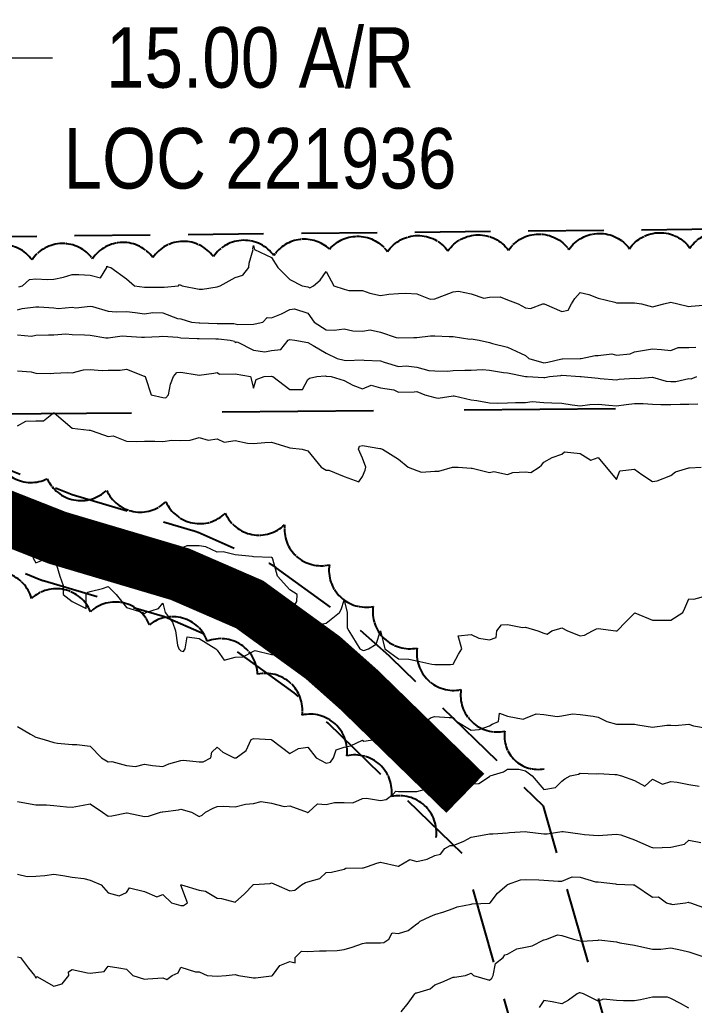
# Model space of a CAD drawing. Extents: x 537850 to 541798, y 6045627 to 6050132.
# Drawn here: x 540395.7 to 540507.2, y 6047101.1 to 6047264 of the extents above; entities that cross this region are included whole.
import ezdxf

# ---------------------------------------------------------------- set-up
doc = ezdxf.new("R2010")
doc.units = 0
doc.header["$LTSCALE"] = 5
for name, pattern in [('0', [1, 1, 0]), ('DASHED2', [9.525, 6.35, -3.175]), ('foc-ACCESSROAD', [3.75, 2.5, -1.25]), ('foc-LSD', [8, 5, -3])]:
    doc.linetypes.add(name, pattern=pattern)
for name, color, linetype in [('AS-ROADS', 254, 'Continuous'), ('C-WS', 13, 'foc-ACCESSROAD'), ('F-AR', 190, 'foc-ACCESSROAD'), ('L-SECTION-LSD', 7, 'foc-LSD'), ('T-BUSH', 110, '0')]:
    doc.layers.add(name, color=color, linetype=linetype)
doc.layers.add('C-WS-T', color=13, linetype='Continuous', lineweight=9)
doc.layers.add('Contour_Line_Intermediate', color=7, linetype='DASHED2', true_color=0xd9d9d9)
doc.layers.add('Contour_Line_Major', color=7, linetype='Continuous', true_color=0x6b6b6b)
doc.styles.add('80CG', font='ARIALN.TTF', dxfattribs={"height": 10})
doc.dimstyles.new('Compass 5 000', dxfattribs={"dimscale": 5, "dimtxt": 9, "dimasz": 2, "dimexe": 0.2, "dimexo": 0.0625, "dimgap": 0.5, "dimtad": 0, "dimtih": 1, "dimtoh": 1, "dimzin": 0, "dimdsep": 46, "dimtxsty": '80CG', "dimcen": 0.1, "dimse1": 1, "dimse2": 1, "dimclrd": 256, "dimclrt": 256, "dimaunit": 1, "dimadec": 4, "dimazin": 0, "dimtfac": 0.06, "dimtofl": 0, "dimtmove": 0, "dimatfit": 1, "dimfxl": 0.2, "dimtolj": 1, "dimtzin": 0, "dimlwd": -1, "dimarcsym": 0})

# ---------------------------------------------------------------- blocks, each defined once
blk = doc.blocks.new('*D465')
at = {"layer": 'C-WS-T', "transparency": 16777216}
for p, q in [((540367.32, 6047214.46), (540391.09, 6047257.68)), ((540391.09, 6047257.68), (540401.09, 6047257.68)), ((540350.45, 6047183.8), (540345.63, 6047175.04))]:
    blk.add_line(p, q, dxfattribs=at)
for points in [[(540365.86, 6047215.26), (540368.78, 6047213.66), (540362.5, 6047205.7)], [(540348.99, 6047184.6), (540351.91, 6047183), (540355.27, 6047192.56)]]:
    blk.add_solid(points, dxfattribs=at)
at = {"layer": 'C-WS-T', "transparency": 16777216, "insert": (540435.39, 6047257.68), "char_height": 10, "attachment_point": 5, "style": '80CG', "bg_fill": 3, "box_fill_scale": 1.1, "bg_fill_color": 256, "bg_fill_true_color": 13158600, "bg_fill_transparency": 0}
blk.add_mtext('\\A1;Murphy\\P15.00 A/R\\PLOC 221936', dxfattribs=at)

msp = doc.modelspace()

# ---------------------------------------------------------------- linework, layer by layer
at = {"layer": 'AS-ROADS', "linetype": 'ByBlock', "const_width": 9, "flags": 128}
msp.add_lwpolyline([(540315.046, 6047229.223), (540322.556, 6047221.128), (540341.533, 6047209.9), (540376.505, 6047190.107), (540388.53, 6047183.617), (540401.873, 6047178.361), (540422.173, 6047172.337), (540433.664, 6047167.348), (540445.758, 6047158.569), (540451.764, 6047153.237), (540469.326, 6047136.124)], dxfattribs=at)
at = {"layer": 'C-WS', "flags": 128}
msp.add_lwpolyline([(540292.242, 6047227.138), (540517.408, 6047229.468), (540584.292, 6047230.087)], dxfattribs=at)
at = {"layer": 'Contour_Line_Intermediate', "linetype": 'Continuous', "lineweight": 13, "flags": 128}
for points, elevation in [([(540431.518, 6047241.01), (540431.304, 6047241.398), (540430.237, 6047241.01), (540428.305, 6047238.799), (540427.927, 6047238.388), (540428.019, 6047238.011), (540428.305, 6047237.459), (540431.066, 6047238.011), (540431.304, 6047238.169), (540431.548, 6047240.767), (540431.518, 6047241.01)], 916.956), ([(540410.467, 6047174.852), (540410.487, 6047175.014), (540410.306, 6047176.592), (540409.863, 6047178.013), (540407.306, 6047179.931), (540405.771, 6047179.548), (540404.748, 6047178.013), (540407.306, 6047177.167), (540410.095, 6047175.014), (540410.306, 6047174.719), (540410.467, 6047174.852)], 911.956), ([(540441.474, 6047167.843), (540441.55, 6047169.014), (540440.304, 6047169.762), (540438.256, 6047172.014), (540437.488, 6047174.829), (540437.468, 6047175.014), (540437.304, 6047175.079), (540437.23, 6047175.088), (540434.304, 6047175.192), (540434.068, 6047175.25), (540431.304, 6047175.564), (540429.309, 6047176.018), (540428.305, 6047175.973), (540426.426, 6047176.892), (540425.305, 6047177.019), (540423.299, 6047177.019), (540422.305, 6047176.577), (540420.876, 6047176.442), (540419.305, 6047175.212), (540417.224, 6047177.094), (540418.208, 6047175.014), (540419.305, 6047174.935), (540421.973, 6047172.014), (540422.305, 6047171.674), (540422.623, 6047171.696), (540425.305, 6047170.964), (540426.9, 6047170.418), (540428.305, 6047170.465), (540429.998, 6047170.708), (540431.304, 6047170.446), (540432.896, 6047169.014), (540434.304, 6047166.24), (540434.727, 6047166.014), (540436.637, 6047165.346), (540437.304, 6047165.113), (540440.244, 6047165.954), (540440.304, 6047165.913), (540440.38, 6047166.014), (540441.474, 6047167.843)], 911.956), ([(540398.854, 6047174.466), (540400.225, 6047175.014), (540398.306, 6047176.745), (540397.885, 6047175.435), (540397.88, 6047175.014), (540398.306, 6047174.246), (540398.854, 6047174.466)], 911.956)]:
    msp.add_lwpolyline(points, close=True, dxfattribs=dict(at, elevation=elevation))
for points, elevation in [([(540395.497, 6047219.821), (540396.133, 6047220.011), (540397.263, 6047221.054), (540398.306, 6047221.158), (540400.253, 6047221.065), (540401.306, 6047221.12), (540402.899, 6047221.419), (540404.306, 6047221.879), (540405.438, 6047221.879), (540407.306, 6047221.775), (540409.017, 6047221.3), (540410.087, 6047223.011), (540410.05, 6047223.266), (540410.306, 6047223.147), (540410.709, 6047223.011), (540413.305, 6047221.134), (540414.653, 6047220.011), (540416.305, 6047219.805), (540416.523, 6047219.794), (540419.305, 6047219.794), (540419.533, 6047219.783), (540421.907, 6047220.011), (540422.1, 6047220.216), (540422.305, 6047220.109), (540422.515, 6047220.011), (540425.305, 6047219.472), (540425.875, 6047219.441), (540428.305, 6047219.861), (540428.775, 6047220.011), (540431.304, 6047221.361), (540432.543, 6047221.773), (540433.555, 6047223.011), (540433.589, 6047223.726), (540434.23, 6047226.011), (540434.221, 6047226.095), (540434.304, 6047226.679), (540434.469, 6047226.011), (540437.304, 6047224.678), (540438.334, 6047223.011), (540440.304, 6047221.041), (540442.362, 6047220.011), (540443.304, 6047219.847), (540443.634, 6047219.681), (540444.252, 6047220.011), (540445.35, 6047220.965), (540446.304, 6047222.387), (540447.6, 6047220.011), (540449.304, 6047219.443), (540450.079, 6047219.236), (540452.303, 6047219.253), (540453.517, 6047218.797), (540455.303, 6047218.421), (540456.677, 6047218.638), (540458.303, 6047218.716), (540459.505, 6047218.81), (540461.303, 6047218.708), (540463.538, 6047217.777), (540464.303, 6047217.835), (540465.874, 6047218.44), (540467.303, 6047218.99), (540468.18, 6047219.134), (540470.303, 6047218.704), (540472.373, 6047217.941), (540473.302, 6047218.127), (540475.11, 6047218.204), (540476.302, 6047217.666), (540478.079, 6047217.012), (540479.302, 6047216.353), (540480.08, 6047216.234), (540482.156, 6047217.012), (540482.275, 6047217.039), (540482.302, 6047217.051), (540482.369, 6047217.012), (540485.302, 6047215.75), (540486.356, 6047215.957), (540486.903, 6047217.012), (540487.419, 6047217.895), (540488.302, 6047218.876), (540489.761, 6047218.552), (540491.302, 6047217.992), (540494.027, 6047217.286), (540494.301, 6047217.183), (540497.13, 6047217.183), (540497.301, 6047217.183), (540498.434, 6047217.012), (540500.301, 6047216.527), (540502.142, 6047217.012), (540503.301, 6047217.301), (540504.46, 6047217.012), (540506.301, 6047216.583), (540506.685, 6047216.628), (540509.301, 6047216.85)], 916.956), ([(540395.306, 6047216.045), (540396.046, 6047216.271), (540398.306, 6047216.507), (540398.811, 6047216.507), (540401.306, 6047216.349), (540402.042, 6047216.275), (540404.306, 6047216.499), (540404.941, 6047216.377), (540407.306, 6047216.627), (540407.711, 6047216.606), (540410.306, 6047215.804), (540411.594, 6047215.723), (540413.305, 6047215.771), (540414.727, 6047215.59), (540416.305, 6047215.389), (540417.692, 6047215.624), (540419.305, 6047215.515), (540421.736, 6047214.581), (540422.305, 6047214.529), (540424.032, 6047214.012), (540425.305, 6047213.88), (540425.439, 6047213.877), (540428.305, 6047213.774), (540431.067, 6047213.774), (540431.304, 6047213.748), (540431.704, 6047213.612), (540434.304, 6047213.688), (540434.586, 6047213.73), (540435.855, 6047214.012), (540436.553, 6047214.763), (540437.304, 6047214.714), (540438.933, 6047215.383), (540440.304, 6047216.087), (540441.11, 6047216.206), (540443.304, 6047215.463), (540444.345, 6047214.012), (540446.304, 6047212.748), (540447.619, 6047212.696), (540449.304, 6047212.888), (540450.745, 6047212.571), (540452.303, 6047212.498), (540453.601, 6047212.714), (540455.303, 6047212.361), (540457.877, 6047211.438), (540458.303, 6047211.426), (540460.825, 6047211.489), (540461.303, 6047211.488), (540463.575, 6047211.74), (540464.303, 6047211.759), (540466.678, 6047211.637), (540467.303, 6047211.621), (540470.098, 6047211.216), (540470.303, 6047211.241), (540471.63, 6047211.012), (540473.302, 6047210.613), (540473.827, 6047210.487), (540476.302, 6047209.891), (540478.442, 6047208.872), (540479.302, 6047208.463), (540479.828, 6047208.012), (540482.302, 6047207.305), (540482.947, 6047207.367), (540485.302, 6047207.948), (540485.371, 6047207.943), (540488.302, 6047208.001), (540488.313, 6047208.001), (540488.479, 6047208.012), (540490.804, 6047208.51), (540491.302, 6047208.51), (540493.571, 6047208.743), (540494.301, 6047208.56), (540496.572, 6047208.741), (540497.301, 6047209.106), (540498.95, 6047209.363), (540500.301, 6047209.573), (540501.78, 6047209.491), (540503.301, 6047209.312), (540504.505, 6047209.808), (540506.301, 6047209.808), (540507.457, 6047209.855)], 915.956), ([(540395.306, 6047205.957), (540397.544, 6047205.774), (540398.306, 6047205.596), (540400.801, 6047205.517), (540401.306, 6047205.593), (540403.611, 6047205.707), (540404.306, 6047205.637), (540406.194, 6047206.124), (540407.306, 6047206.184), (540409.295, 6047206.023), (540410.306, 6047206.053), (540412.273, 6047206.045), (540413.305, 6047206.247), (540416.249, 6047205.069), (540416.305, 6047205.058), (540416.409, 6047205.012), (540416.461, 6047204.856), (540417.409, 6047202.012), (540419.305, 6047201.532), (540419.822, 6047201.496), (540420.266, 6047202.012), (540420.561, 6047203.756), (540421.072, 6047205.012), (540421.611, 6047205.706), (540422.305, 6047205.723), (540425.018, 6047205.299), (540425.305, 6047205.245), (540427.738, 6047205.579), (540428.305, 6047205.688), (540428.691, 6047205.399), (540431.304, 6047205.456), (540433.824, 6047205.012), (540434.304, 6047203.089), (540434.775, 6047204.542), (540436.074, 6047205.012), (540437.227, 6047205.089), (540437.304, 6047205.08), (540437.482, 6047205.012), (540440.304, 6047202.896), (540442.42, 6047202.896), (540443.304, 6047204.537), (540443.576, 6047204.74), (540444.802, 6047205.012), (540446.183, 6047205.132), (540446.304, 6047205.09), (540447.137, 6047205.012), (540449.304, 6047204.346), (540450.709, 6047203.607), (540452.303, 6047202.994), (540453.745, 6047203.571), (540455.303, 6047203.161), (540457.502, 6047202.814), (540458.303, 6047202.44), (540460.858, 6047202.458), (540461.303, 6047202.551), (540462.649, 6047202.012), (540464.303, 6047201.531), (540464.866, 6047201.449), (540467.303, 6047201.833), (540467.493, 6047201.822), (540470.303, 6047201.184), (540471.254, 6047201.061), (540473.302, 6047200.686), (540474.687, 6047200.627), (540476.302, 6047200.662), (540477.61, 6047200.705), (540479.302, 6047200.705), (540480.402, 6047200.912), (540482.302, 6047200.731), (540483.622, 6047200.692), (540485.302, 6047200.614), (540486.976, 6047200.338), (540488.302, 6047200.146), (540489.932, 6047200.382), (540491.302, 6047200.442), (540493.042, 6047200.272), (540494.301, 6047200.183), (540495.945, 6047200.369), (540497.301, 6047200.557), (540498.751, 6047200.562), (540500.301, 6047200.437), (540501.668, 6047200.379), (540503.301, 6047200.379), (540504.841, 6047200.473), (540506.301, 6047200.473), (540507.785, 6047200.528)], 913.956), ([(540395.306, 6047196.864), (540396.683, 6047197.636), (540398.306, 6047197.701), (540399.617, 6047197.701), (540401.256, 6047199.012), (540401.299, 6047199.019), (540401.306, 6047199.019), (540401.332, 6047199.012), (540404.306, 6047196.484), (540407.15, 6047196.168), (540407.306, 6047196.126), (540407.617, 6047196.013), (540410.306, 6047195.116), (540411.105, 6047195.213), (540413.305, 6047194.358), (540415.038, 6047194.279), (540416.305, 6047194.343), (540417.975, 6047194.343), (540419.305, 6047194.279), (540420.792, 6047194.525), (540422.305, 6047194.437), (540423.822, 6047194.495), (540425.305, 6047194.919), (540426.823, 6047194.494), (540428.305, 6047194.736), (540429.484, 6047194.192), (540431.304, 6047194.44), (540433.339, 6047193.978), (540434.304, 6047193.924), (540436.195, 6047194.122), (540437.304, 6047194.174), (540439.991, 6047193.326), (540440.304, 6047193.207), (540442.342, 6047193.013), (540443.304, 6047192.743), (540445.497, 6047190.013), (540446.304, 6047189.534), (540446.752, 6047189.564), (540449.304, 6047188.471), (540451.728, 6047187.588), (540452.303, 6047188.476), (540452.792, 6047189.524), (540452.901, 6047190.013), (540452.303, 6047191.499), (540451.661, 6047193.013), (540451.828, 6047193.488), (540452.303, 6047193.621), (540455.173, 6047193.143), (540455.303, 6047193.143), (540455.628, 6047193.013), (540458.303, 6047191.369), (540459.898, 6047190.013), (540461.303, 6047189.457), (540462.081, 6047189.235), (540464.303, 6047189.393), (540464.923, 6047189.393), (540467.196, 6047190.013), (540467.274, 6047190.041), (540467.303, 6047190.044), (540468.123, 6047190.013), (540470.303, 6047189.891), (540470.445, 6047189.871), (540473.302, 6047189.156), (540474.02, 6047189.296), (540476.302, 6047188.831), (540477.189, 6047189.127), (540479.302, 6047189.268), (540480.162, 6047189.153), (540481.538, 6047190.013), (540481.934, 6047190.381), (540482.302, 6047190.888), (540483.7, 6047191.614), (540485.302, 6047192.202), (540485.746, 6047192.569), (540488.302, 6047192.309), (540490.104, 6047191.21), (540491.302, 6047191.632), (540492.606, 6047190.013), (540494.301, 6047188.017), (540494.9, 6047189.414), (540497.301, 6047189.68), (540498.508, 6047188.806), (540500.301, 6047187.649), (540501.043, 6047187.755), (540503.301, 6047188.658), (540504.054, 6047189.26), (540506.301, 6047189.902), (540506.413, 6047189.9), (540508.337, 6047190.013)], 912.956), ([(540395.306, 6047181.511), (540397.947, 6047181.373), (540398.306, 6047181.55), (540400.561, 6047181.758), (540401.306, 6047182.011), (540402.944, 6047181.013), (540403.913, 6047178.406), (540401.306, 6047178.077), (540401.21, 6047178.11), (540401.114, 6047178.013), (540401.306, 6047177.768), (540401.54, 6047175.014), (540401.483, 6047174.837), (540402.302, 6047172.014), (540402.834, 6047170.485), (540402.834, 6047169.014), (540404.306, 6047167.833), (540406.667, 6047166.652), (540406.666, 6047169.014), (540406.961, 6047169.358), (540407.306, 6047169.511), (540409.353, 6047169.966), (540410.306, 6047170.323), (540411.594, 6047169.014), (540413.305, 6047166.853), (540416.003, 6047166.014), (540416.305, 6047165.863), (540416.406, 6047165.913), (540416.506, 6047166.014), (540418.629, 6047166.69), (540419.305, 6047167.56), (540419.721, 6047166.014), (540420.921, 6047164.398), (540421.427, 6047163.014), (540421.723, 6047160.597), (540421.961, 6047160.014), (540422.305, 6047159.669), (540422.764, 6047159.555), (540423.004, 6047160.014), (540423.333, 6047161.986), (540425.305, 6047161.74), (540428.096, 6047160.014), (540428.305, 6047159.804), (540429.454, 6047158.164), (540431.304, 6047158.629), (540432.608, 6047158.711), (540434.304, 6047159.644), (540434.58, 6047159.739), (540437.304, 6047159.094), (540438.395, 6047158.924), (540440.254, 6047160.014), (540440.244, 6047160.075), (540440.304, 6047160.115), (540441.27, 6047162.048), (540442.043, 6047163.014), (540443.304, 6047164.065), (540444.087, 6047163.797), (540446.304, 6047164.228), (540448.536, 6047166.014), (540448.791, 6047166.527), (540449.304, 6047168.078), (540449.774, 6047166.014), (540449.774, 6047163.484), (540450.065, 6047163.014), (540451.305, 6047161.013), (540451.87, 6047160.014), (540452.303, 6047159.809), (540452.561, 6047159.757), (540453.326, 6047160.014), (540454.562, 6047160.756), (540455.303, 6047162.982), (540456.045, 6047160.014), (540458.303, 6047158.361), (540459.986, 6047158.331), (540461.303, 6047158.056), (540463.817, 6047157.501), (540464.303, 6047157.423), (540466.894, 6047157.423), (540467.303, 6047157.501), (540468.202, 6047159.115), (540468.75, 6047160.014), (540468.169, 6047162.148), (540470.303, 6047162.389), (540471.554, 6047161.763), (540473.302, 6047161.513), (540474.409, 6047161.908), (540474.539, 6047163.014), (540475.335, 6047163.981), (540476.302, 6047164.014), (540478.803, 6047163.514), (540479.302, 6047163.614), (540481.301, 6047163.014), (540482.302, 6047162.585), (540482.876, 6047162.44), (540483.648, 6047163.014), (540484.941, 6047163.375), (540485.302, 6047163.475), (540486.225, 6047163.014), (540488.302, 6047162.184), (540489.057, 6047162.259), (540490.379, 6047163.014), (540491.018, 6047163.298), (540491.302, 6047163.35), (540494.208, 6047163.014), (540494.301, 6047162.984), (540494.321, 6047162.994), (540494.42, 6047163.014), (540495.859, 6047164.457), (540497.301, 6047165.895), (540497.327, 6047165.989), (540500.301, 6047164.767), (540501.548, 6047164.767), (540503.301, 6047164.767), (540505.296, 6047166.014), (540505.607, 6047166.708), (540506.301, 6047168.252), (540507.094, 6047168.22), (540509.301, 6047168.805)], 911.956), ([(540395.306, 6047147.167), (540397.423, 6047145.898), (540398.306, 6047145.419), (540399.72, 6047145.015), (540401.306, 6047144.559), (540401.886, 6047144.435), (540404.306, 6047144.216), (540405.105, 6047144.216), (540407.306, 6047143.902), (540409.197, 6047142.015), (540410.306, 6047141.34), (540410.914, 6047141.406), (540413.305, 6047140.709), (540414.774, 6047140.546), (540416.305, 6047140.975), (540417.606, 6047140.715), (540419.305, 6047140.56), (540420.316, 6047141.004), (540422.305, 6047141.533), (540422.735, 6047141.585), (540425.305, 6047141.336), (540425.988, 6047141.331), (540427.256, 6047142.015), (540427.409, 6047142.911), (540428.305, 6047143.768), (540429.213, 6047142.924), (540431.133, 6047142.015), (540431.276, 6047141.987), (540431.304, 6047141.987), (540431.327, 6047141.992), (540431.419, 6047142.015), (540433.107, 6047143.213), (540433.909, 6047145.015), (540434.191, 6047145.128), (540434.304, 6047145.203), (540437.204, 6047145.015), (540437.304, 6047145), (540437.361, 6047144.958), (540440.304, 6047142.7), (540441.773, 6047143.546), (540443.304, 6047143.758), (540444.649, 6047142.015), (540446.304, 6047141.131), (540447.059, 6047141.26), (540447.542, 6047142.015), (540447.975, 6047143.344), (540449.304, 6047143.767), (540450.343, 6047143.975), (540452.303, 6047144.914), (540452.549, 6047144.77), (540454.361, 6047145.015), (540455.258, 6047145.06), (540455.303, 6047145.07), (540457.091, 6047146.227), (540458.303, 6047146.491), (540459.706, 6047146.612), (540461.303, 6047147.362), (540461.747, 6047147.571), (540462.691, 6047148.015), (540463.658, 6047148.66), (540464.303, 6047148.821), (540466.643, 6047148.675), (540467.303, 6047148.675), (540467.952, 6047148.015), (540470.303, 6047146.582), (540471.629, 6047146.688), (540473.302, 6047147.274), (540473.77, 6047147.548), (540474.825, 6047148.015), (540474.963, 6047149.354), (540476.302, 6047148.86), (540478.918, 6047148.399), (540479.302, 6047148.552), (540481.061, 6047149.256), (540482.302, 6047149.173), (540484.493, 6047148.823), (540485.302, 6047148.941), (540487.057, 6047149.26), (540488.302, 6047149.171), (540490.452, 6047148.864), (540491.302, 6047148.743), (540492.742, 6047148.015), (540494.301, 6047147.574), (540494.743, 6047147.574), (540497.301, 6047147.574), (540497.846, 6047147.47), (540500.301, 6047147.086), (540502.668, 6047147.381), (540503.301, 6047147.41), (540504.001, 6047147.315), (540506.301, 6047147.585), (540507.039, 6047147.277), (540509.301, 6047146.882)], 910.956), ([(540395.306, 6047122.775), (540396.916, 6047122.407), (540398.306, 6047122.463), (540399.785, 6047122.537), (540401.306, 6047122.79), (540402.796, 6047122.526), (540404.306, 6047122.258), (540406.283, 6047122.039), (540407.306, 6047121.795), (540409.123, 6047121.016), (540410.306, 6047119.706), (540412.111, 6047119.211), (540413.305, 6047119.737), (540413.824, 6047120.497), (540416.305, 6047119.929), (540418.312, 6047119.009), (540419.305, 6047119.399), (540420.757, 6047118.016), (540422.305, 6047117.575), (540422.747, 6047117.575), (540423.378, 6047118.016), (540422.305, 6047120.934), (540422.23, 6047121.016), (540422.296, 6047121.025), (540422.305, 6047121.025), (540422.41, 6047121.016), (540425.305, 6047120.115), (540426.38, 6047119.941), (540428.305, 6047118.803), (540429.036, 6047118.747), (540431.304, 6047118.138), (540432.823, 6047119.497), (540434.229, 6047121.016), (540434.258, 6047121.062), (540434.304, 6047121.065), (540437.064, 6047121.257), (540437.304, 6047121.329), (540438.034, 6047121.016), (540440.304, 6047120.026), (540441.169, 6047120.151), (540442.25, 6047121.016), (540442.916, 6047121.404), (540443.304, 6047121.508), (540445.254, 6047122.066), (540446.304, 6047123.042), (540447.189, 6047123.13), (540449.304, 6047123.6), (540449.563, 6047123.756), (540452.303, 6047123.837), (540452.482, 6047123.837), (540453.137, 6047124.016), (540454.713, 6047124.607), (540455.303, 6047124.738), (540458.233, 6047124.087), (540458.303, 6047124.098), (540460.138, 6047125.181), (540461.303, 6047124.871), (540463.046, 6047125.273), (540464.303, 6047125.844), (540465.224, 6047126.095), (540465.914, 6047127.016), (540466.798, 6047127.521), (540467.303, 6047127.499), (540469.077, 6047128.242), (540470.303, 6047128.891), (540471.25, 6047129.068), (540473.302, 6047129.453), (540473.87, 6047129.448), (540476.302, 6047129.63), (540476.637, 6047129.681), (540479.302, 6047129.804), (540479.535, 6047129.783), (540482.302, 6047129.417), (540482.886, 6047129.431), (540485.302, 6047129.832), (540485.506, 6047129.812), (540488.302, 6047129.411), (540489.008, 6047129.31), (540491.302, 6047129.189), (540492.078, 6047129.239), (540494.301, 6047129.384), (540495.053, 6047129.265), (540497.301, 6047128.452), (540500.076, 6047127.241), (540500.301, 6047127.195), (540500.412, 6047127.126), (540503.301, 6047127.224), (540505.561, 6047127.756), (540506.301, 6047128.395), (540508.292, 6047128.024)], 908.956), ([(540395.306, 6047109.133), (540395.78, 6047109.017), (540397.111, 6047107.212), (540398.077, 6047106.017), (540398.306, 6047105.562), (540398.465, 6047105.858), (540401.306, 6047104.251), (540402.676, 6047104.647), (540403.785, 6047106.017), (540403.718, 6047106.604), (540404.306, 6047107.037), (540406.852, 6047106.471), (540407.306, 6047106.414), (540409.619, 6047106.703), (540410.306, 6047107.561), (540412.027, 6047107.295), (540413.305, 6047107.097), (540414.385, 6047106.017), (540416.305, 6047105.427), (540416.853, 6047105.469), (540419.305, 6047105.657), (540419.964, 6047105.358), (540420.888, 6047106.017), (540421.837, 6047106.485), (540422.305, 6047107.415), (540424.709, 6047106.612), (540425.305, 6047106.612), (540426.64, 6047106.017), (540428.305, 6047105.92), (540429.786, 6047106.017), (540431.304, 6047106.207), (540431.811, 6047106.017), (540434.304, 6047105.666), (540434.667, 6047105.654), (540437.304, 6047105.963), (540437.339, 6047105.982), (540437.429, 6047106.017), (540438.661, 6047107.66), (540440.304, 6047108.317), (540441.178, 6047108.142), (540441.178, 6047109.017), (540442.271, 6047110.05), (540443.304, 6047109.991), (540445.206, 6047110.115), (540446.304, 6047110.082), (540448.143, 6047110.178), (540449.304, 6047110.305), (540450.634, 6047110.686), (540452.303, 6047111.293), (540452.89, 6047111.43), (540455.303, 6047111.43), (540455.839, 6047111.481), (540456.682, 6047112.017), (540457.261, 6047113.059), (540458.303, 6047112.989), (540459.871, 6047113.448), (540461.303, 6047114.541), (540461.578, 6047114.741), (540461.884, 6047115.016), (540463.525, 6047115.794), (540464.303, 6047116.105), (540465.773, 6047116.546), (540467.303, 6047117.109), (540467.959, 6047117.36), (540470.303, 6047117.811), (540470.464, 6047117.855), (540473.302, 6047117.96), (540473.366, 6047117.953), (540473.442, 6047118.016), (540474.667, 6047119.652), (540476.254, 6047121.016), (540476.284, 6047121.034), (540476.302, 6047121.039), (540478.478, 6047121.84), (540479.302, 6047121.909), (540481.501, 6047121.817), (540482.302, 6047121.753), (540484.702, 6047121.616), (540485.302, 6047121.605), (540487.004, 6047122.314), (540488.302, 6047122.277), (540490.838, 6047121.48), (540491.302, 6047121.48), (540494.17, 6047121.148), (540494.301, 6047121.128), (540497.1, 6047121.016), (540497.301, 6047120.999), (540497.338, 6047120.979), (540500.301, 6047118.948), (540501.29, 6047119.005), (540502.607, 6047118.016), (540503.144, 6047117.859), (540503.301, 6047117.854), (540503.533, 6047117.785), (540505.733, 6047118.016), (540506.201, 6047118.117), (540506.301, 6047118.101), (540506.536, 6047118.016), (540509.301, 6047117.062)], 907.956), ([(540458.704, 6047100.017), (540459.892, 6047101.429), (540461.001, 6047103.017), (540461.155, 6047103.165), (540461.303, 6047103.161), (540463.505, 6047103.815), (540464.303, 6047104.487), (540465.42, 6047104.9), (540467.303, 6047105.738), (540467.546, 6047105.774), (540469.332, 6047106.017), (540470.019, 6047106.3), (540470.303, 6047106.417), (540470.702, 6047106.017), (540473.302, 6047105.244), (540473.725, 6047105.594), (540473.938, 6047106.017), (540474.338, 6047107.981), (540475.561, 6047109.017), (540475.863, 6047109.456), (540476.302, 6047109.576), (540477.87, 6047110.449), (540479.302, 6047110.688), (540480.365, 6047110.954), (540482.302, 6047111.925), (540482.379, 6047111.939), (540482.782, 6047112.017), (540484.555, 6047112.764), (540485.302, 6047112.654), (540487.214, 6047112.017), (540488.302, 6047111.727), (540488.608, 6047111.71), (540491.302, 6047111.871), (540491.423, 6047111.895), (540494.301, 6047111.592), (540494.882, 6047111.436), (540497.301, 6047111.06), (540498.534, 6047110.783), (540500.301, 6047110.379), (540501.663, 6047110.379), (540503.301, 6047110.598), (540505.126, 6047110.191), (540506.301, 6047109.93), (540509.073, 6047109.017)], 906.956), ([(540506.301, 6047100.599), (540504.904, 6047101.415), (540503.301, 6047102.216), (540502.729, 6047102.445), (540500.301, 6047102.445), (540498.289, 6047102.029), (540497.301, 6047101.826), (540495.493, 6047101.826), (540494.301, 6047101.905), (540492.198, 6047102.121), (540491.302, 6047101.81), (540488.888, 6047103.017), (540488.302, 6047103.156), (540488.156, 6047103.163), (540487.813, 6047103.017), (540486.378, 6047101.941), (540485.302, 6047101.343), (540483.666, 6047101.653), (540482.302, 6047101.912), (540481.561, 6047100.759)], 905.957)]:
    msp.add_lwpolyline(points, dxfattribs=dict(at, elevation=elevation))
at = {"layer": 'Contour_Line_Major', "linetype": 'Continuous', "lineweight": 15, "flags": 128}
for points, elevation in [([(540395.306, 6047211.902), (540397.632, 6047211.686), (540398.306, 6047211.834), (540400.423, 6047211.894), (540401.306, 6047211.894), (540403.267, 6047212.05), (540404.306, 6047211.973), (540406.395, 6047211.923), (540407.306, 6047211.824), (540409.886, 6047211.431), (540410.306, 6047211.421), (540412.59, 6047211.728), (540413.305, 6047211.703), (540415.772, 6047211.545), (540416.305, 6047211.511), (540418.703, 6047211.614), (540419.305, 6047211.667), (540421.78, 6047211.536), (540422.305, 6047211.426), (540424.99, 6047211.326), (540425.305, 6047211.294), (540428.076, 6047211.24), (540428.305, 6047211.232), (540428.525, 6047211.232), (540430.471, 6047211.012), (540431.148, 6047210.856), (540431.304, 6047210.627), (540431.582, 6047210.734), (540434.304, 6047209.373), (540436.202, 6047209.114), (540437.304, 6047209.33), (540438.812, 6047209.504), (540440.037, 6047211.012), (540440.215, 6047211.101), (540440.304, 6047211.114), (540441.159, 6047211.012), (540443.304, 6047210.614), (540444.191, 6047210.124), (540446.304, 6047208.893), (540448.128, 6047208.012), (540449.304, 6047207.699), (540449.641, 6047207.674), (540452.303, 6047207.749), (540452.598, 6047207.718), (540455.303, 6047207.596), (540455.911, 6047207.404), (540458.303, 6047206.651), (540459.522, 6047206.794), (540461.303, 6047206.543), (540463.287, 6047206.028), (540464.303, 6047205.962), (540466.399, 6047205.916), (540467.303, 6047206.029), (540469.236, 6047206.078), (540470.303, 6047206.041), (540472.143, 6047206.171), (540473.302, 6047206.077), (540475.631, 6047205.683), (540476.302, 6047205.609), (540479.289, 6047205.025), (540479.302, 6047205.022), (540479.545, 6047205.012), (540482.302, 6047204.85), (540482.474, 6047204.84), (540483.219, 6047205.012), (540485.12, 6047205.194), (540485.302, 6047205.239), (540488.291, 6047205.023), (540488.302, 6047205.023), (540488.482, 6047205.012), (540491.302, 6047204.72), (540491.629, 6047204.685), (540494.301, 6047204.482), (540494.738, 6047204.576), (540497.301, 6047204.736), (540497.615, 6047204.698), (540500.301, 6047204.923), (540502.527, 6047204.238), (540503.301, 6047204.189), (540504.124, 6047204.189), (540506.301, 6047204.692), (540506.657, 6047204.656), (540507.603, 6047205.012)], 914.956), ([(540395.306, 6047134.761), (540396.789, 6047134.532), (540398.306, 6047134.235), (540400.086, 6047134.235), (540401.306, 6047134.119), (540403.418, 6047133.904), (540404.306, 6047133.82), (540406.146, 6047134.175), (540407.306, 6047134.398), (540409.354, 6047133.016), (540410.306, 6047132.349), (540410.887, 6047132.434), (540413.305, 6047132.93), (540413.44, 6047132.881), (540416.305, 6047132.308), (540416.969, 6047132.352), (540418.96, 6047133.016), (540419.236, 6047133.084), (540419.305, 6047133.068), (540421.892, 6047133.429), (540422.305, 6047133.487), (540424.062, 6047133.016), (540425.305, 6047132.291), (540425.814, 6047132.506), (540426.381, 6047133.016), (540427.634, 6047133.686), (540428.305, 6047133.963), (540429.313, 6047134.024), (540431.304, 6047133.886), (540432.971, 6047134.349), (540434.304, 6047134.425), (540435.563, 6047134.757), (540437.304, 6047134.524), (540439.362, 6047133.957), (540440.304, 6047134.072), (540443.191, 6047133.016), (540443.259, 6047132.97), (540443.304, 6047132.982), (540443.402, 6047133.016), (540444.906, 6047134.414), (540446.304, 6047134.265), (540447.704, 6047134.615), (540449.304, 6047134.615), (540450.747, 6047134.572), (540452.303, 6047135.275), (540452.992, 6047135.327), (540455.303, 6047134.927), (540456.231, 6047135.088), (540457.401, 6047136.015), (540457.826, 6047136.493), (540458.303, 6047136.443), (540460.889, 6047136.43), (540461.303, 6047136.427), (540463.352, 6047136.966), (540464.303, 6047137.917), (540465.767, 6047137.551), (540467.303, 6047137.551), (540468.183, 6047138.135), (540470.303, 6047137.685), (540471.566, 6047137.752), (540473.302, 6047138.909), (540473.377, 6047138.941), (540473.459, 6047139.015), (540475.644, 6047139.674), (540476.302, 6047140.117), (540478.201, 6047140.117), (540479.302, 6047139.872), (540480.353, 6047139.015), (540482.302, 6047136.759), (540484.239, 6047137.078), (540485.302, 6047138.152), (540485.802, 6047138.516), (540486.658, 6047139.015), (540488.028, 6047139.289), (540488.302, 6047139.476), (540490.947, 6047139.37), (540491.302, 6047139.402), (540494.052, 6047139.264), (540494.301, 6047139.242), (540495.17, 6047139.015), (540497.301, 6047138.263), (540498.999, 6047137.317), (540500.301, 6047138.466), (540501.935, 6047137.65), (540503.301, 6047138.105), (540504.325, 6047137.991), (540506.301, 6047137.596), (540507.984, 6047137.332)], 909.956)]:
    msp.add_lwpolyline(points, dxfattribs=dict(at, elevation=elevation))
at = {"layer": 'F-AR', "flags": 128}
for points in [[(540687.615, 6046699.301), (540666.728, 6046758.301), (540649.992, 6046882.627), (540637.828, 6046903.799), (540596.613, 6046935.707), (540550.24, 6047018.582), (540494.198, 6047092.24), (540482.261, 6047133.987), (540456.995, 6047158.606, 0.0116076), (540456.741, 6047158.843), (540450.735, 6047164.175, 0.0245364), (540450.162, 6047164.635), (540438.068, 6047173.414, 0.0546261), (540436.649, 6047174.224), (540425.158, 6047179.213, 0.0302936), (540424.306, 6047179.523), (540404.318, 6047185.455), (540392.121, 6047190.259), (540364.741, 6047182.769), (540334.717, 6047173.874), (540334.717, 6047173.874), (540334.717, 6047173.874), (540321.502, 6047170.747), (540297.339, 6047160.785), (540278.577, 6047154.978), (540258.87, 6047153.303), (540237.742, 6047156.385), (540117.263, 6047173.961), (540021.905, 6047223.161), (539965.378, 6047237.17), (539910.273, 6047276.122), (539880.405, 6047307.109), (539832.962, 6047373.092), (539796.611, 6047391.544), (539788.075, 6047400.93)], [(540671.757, 6046699.17), (540652.077, 6046754.762), (540635.526, 6046877.71), (540626.305, 6046893.759), (540585.021, 6046925.722), (540537.671, 6047010.342), (540480.559, 6047085.406), (540468.942, 6047126.031), (540446.657, 6047147.747), (540441.057, 6047152.719), (540429.925, 6047160.799), (540419.605, 6047165.28), (540399.74, 6047171.175, -0.0216979), (540399.126, 6047171.386), (540391.266, 6047174.482), (540368.849, 6047168.35), (540338.576, 6047159.381), (540326.114, 6047156.432), (540302.423, 6047146.665), (540281.461, 6047140.177), (540258.417, 6047138.218), (540235.578, 6047141.55), (540112.617, 6047159.488), (540016.593, 6047209.032), (539959.03, 6047223.297), (539900.462, 6047264.698), (539868.862, 6047297.482), (539822.921, 6047361.376), (539788.299, 6047378.95)]]:
    msp.add_lwpolyline(points, format="xyb", dxfattribs=at)
at = {"layer": 'L-SECTION-LSD', "flags": 128}
msp.add_lwpolyline([(540694.143, 6047201.444), (539889.564, 6047194.384)], dxfattribs=at)
at = {"layer": 'T-BUSH', "flags": 128}
for points in [[(540446.879, 6047226.07, -0.4858112), (540456.466, 6047225.652, -0.5205671), (540466.465, 6047225.77, -0.5205671), (540476.465, 6047225.889, -0.5205671), (540486.464, 6047226.008, -0.5205671), (540496.463, 6047226.127, -0.5205671), (540506.462, 6047226.246, -0.5205671), (540516.462, 6047226.365, -0.5205671), (540520.397, 6047232.455, -0.5205671), (540520.363, 6047242.455, -0.5205671), (540520.328, 6047252.455, -0.5205671), (540520.293, 6047262.455, -0.5205671), (540520.258, 6047272.455, -0.5205671), (540520.224, 6047282.455, -0.5205671), (540520.189, 6047292.455, -0.5205671), (540520.189, 6047302.455, -0.5205671), (540520.344, 6047312.453, -0.5205671), (540520.5, 6047322.452, -0.5205671), (540520.655, 6047332.451, -0.5205671), (540520.811, 6047342.45, -0.5205671), (540520.966, 6047352.449, -0.5205671), (540521.122, 6047362.447, -0.5205671), (540521.277, 6047372.446, -0.5205671), (540521.432, 6047382.445, -0.5205671), (540521.588, 6047392.444, -0.5205671), (540528.513, 6047399.096, -0.5205671), (540536.363, 6047405.29, -0.5205671), (540542.661, 6047412.628, -0.5205671), (540546.24, 6047421.965, -0.5205671), (540549.82, 6047431.303, -0.5205671), (540555.813, 6047439.277, -0.5205671), (540561.962, 6047447.162, -0.5205671), (540568.112, 6047455.048, -0.5205671), (540574.261, 6047462.934, -0.5205671), (540580.411, 6047470.819, -0.5205671), (540584.089, 6047475.537)], [(540446.879, 6047226.07, 0.4605811), (540437.667, 6047225.012, 0.5205671), (540427.673, 6047224.835, 0.5205671), (540417.68, 6047224.659, 0.5205671), (540407.687, 6047224.483, 0.5205671), (540397.694, 6047224.306, 0.5205671), (540387.701, 6047224.13, 0.5205671), (540377.707, 6047223.954, 0.5205671), (540367.714, 6047223.778, 0.5205671), (540357.721, 6047223.601, 0.5205671), (540347.728, 6047223.425, 0.5205671), (540339.481, 6047222.799, 0.5205671), (540348.147, 6047217.819, 0.5205671), (540356.813, 6047212.84, 0.5205671), (540365.48, 6047207.861, 0.5205671), (540374.146, 6047202.881, 0.5205671), (540382.812, 6047197.902, 0.5205671), (540391.478, 6047192.922, 0.5205671), (540400.214, 6047188.13, 0.5205671), (540410.025, 6047186.226, 0.5205671), (540419.837, 6047184.322, 0.5205671), (540429.649, 6047182.417, 0.5205671), (540439.46, 6047180.513, 0.5205671), (540446.851, 6047173.906, 0.5205671), (540454.103, 6047167.027, 0.5205671), (540461.354, 6047160.149, 0.5205671), (540468.605, 6047153.27, 0.5205671), (540475.857, 6047146.392, 0.5205671), (540482.378, 6047140.206)], [(540464.501, 6047128.841, 0.5205671), (540457.121, 6047135.583, 0.5205671), (540449.742, 6047142.324, 0.5205671), (540442.363, 6047149.065, 0.5205671), (540434.984, 6047155.807, 0.5205671), (540426.668, 6047161.262, 0.5205671), (540417.116, 6047163.965, 0.5205671), (540407.363, 6047166.153, 0.5205671), (540397.611, 6047168.341, 0.5205671), (540388.241, 6047171.595, 0.5205671), (540379.358, 6047176.176, 0.5205671), (540370.474, 6047180.756, 0.5205671), (540357.346, 6047187.525, 0.5205671)]]:
    msp.add_lwpolyline(points, format="xyb", dxfattribs=at)

# ---------------------------------------------------------------- next in the draw order: dimensions: what is measured, and where the dimension line sits
at = {"layer": 'C-WS-T'}
dim = msp.add_linear_dim(base=(540355.272, 6047192.563), p1=(540351.915, 6047211.52), p2=(540344.689, 6047198.384), angle=241.18532, text='Murphy\\P15.00 A/R\\PLOC 221936', dimstyle='Compass 5 000', override={"dimtfill": 1}, dxfattribs=at)
dim.commit()
dim.dimension.update_dxf_attribs({"geometry": '*D465', "text_midpoint": (540435.394, 6047257.682), "dimtype": 161})

doc.saveas('drawing.dxf')
